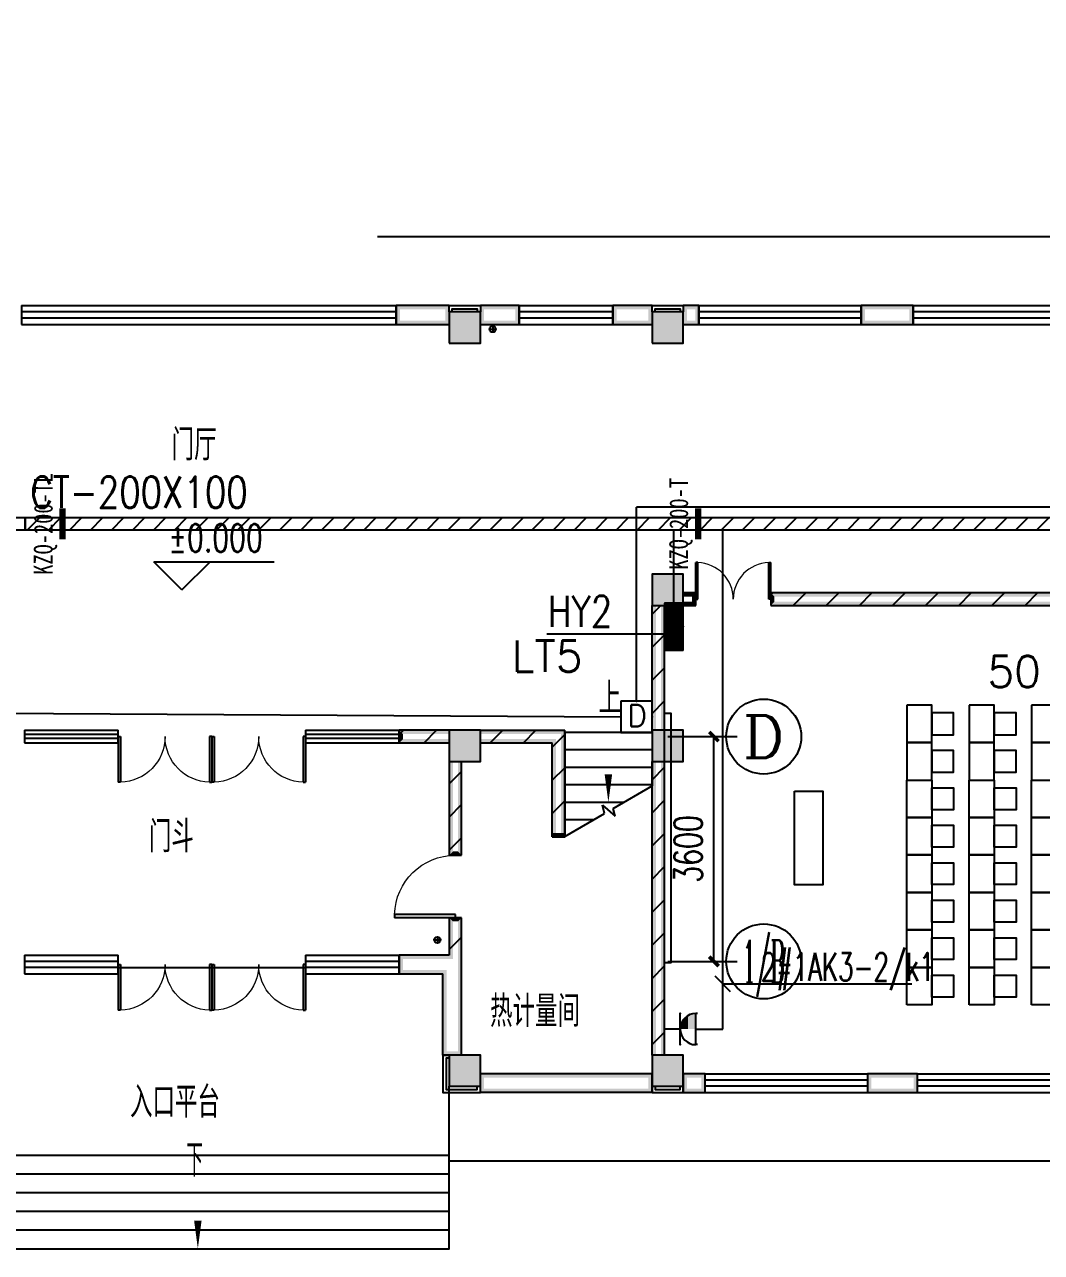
# Model space of a CAD drawing. Extents: x 101023 to 279373, y -114511 to 293844.
# Drawn here: x 182230 to 198515, y 184178 to 203838 of the extents above; entities that cross this region are included whole.
import ezdxf
from ezdxf.enums import TextEntityAlignment as Align

# ---------------------------------------------------------------- set-up
doc = ezdxf.new("R2010")
doc.units = 0
doc.header["$LTSCALE"] = 1000
doc.header["$MEASUREMENT"] = 0
for name, color, linetype in [('A-ANNO-IDEN', 3, 'Continuous'), ('A-WALL-PATT', 252, 'Continuous'), ('AXIS', 3, 'Continuous'), ('AXIS_TEXT', 7, 'Continuous'), ('BZ', 7, 'Continuous'), ('CABLETRAY', 3, 'Continuous'), ('COLUMN', 2, 'Continuous'), ('DIM-照明', 3, 'Continuous'), ('DIM_ELEV', 3, 'Continuous'), ('DIM_SYMB', 3, 'Continuous'), ('E2-楼梯、坡道', 52, 'Continuous'), ('EQUIP-插座', 3, 'Continuous'), ('EQUIP-消防', 3, 'Continuous'), ('EQUIP-照明', 3, 'Continuous'), ('EQUIP-箱柜', 3, 'Continuous'), ('PUB_DIM', 3, 'Continuous'), ('PUB_HATCH', 8, 'Continuous'), ('PUB_TEXT', 7, 'Continuous'), ('PUB_WALL', 2, 'Continuous'), ('STAIR', 2, 'Continuous'), ('TEL_HATCH', 8, 'Continuous'), ('WALL', 2, 'Continuous'), ('WINDOW', 2, 'Continuous'), ('WIRE-照明', 6, 'Continuous'), ('家具', 8, 'Continuous'), ('抗震支吊架', 2, 'Continuous'), ('排水', 153, 'Continuous')]:
    doc.layers.add(name, color=color, linetype=linetype)
doc.styles.add('_TCH_AXIS', font='COMPLEX', dxfattribs={"bigfont": 'GBCBIG'})
doc.styles.add('_TCH_DIM', font='simplex.shx', dxfattribs={"bigfont": 'gbcbig.shx'})
doc.styles.add('_TCH_DIM_T3', font='SIMPLEX', dxfattribs={"width": 0.705882, "bigfont": 'GBCBIG'})
doc.styles.add('_TEL_DIM', font='simplex.shx', dxfattribs={"width": 0.8, "height": 3.5, "bigfont": 'gbcbig.shx'})
doc.styles.add('A_DIM', font='simplex.shx', dxfattribs={"width": 0.7, "bigfont": 'gbcbig.shx'})
doc.styles.add('COMPLEX', font='COMPLEX')
doc.styles.add('kzcad', font='', dxfattribs={"width": 0.8})
doc.styles.get("Standard").update_dxf_attribs({"font": 'simplex.shx', "width": 0.8, "bigfont": 'gbcbig.shx'})
doc.styles.get('kzcad').set_extended_font_data('SimSun')
doc.dimstyles.new('_TCH_ARCH&&150', dxfattribs={"dimtxt": 446.25, "dimasz": 150, "dimexe": 375, "dimexo": 450, "dimgap": 189.375, "dimtad": 1, "dimdec": 0, "dimzin": 0, "dimdsep": 46, "dimtxsty": '_TCH_DIM_T3', "dimblk": 'ARCHTICK', "dimcen": 0.09, "dimclrt": 7, "dimazin": 2, "dimtfac": 1, "dimtdec": 0, "dimtix": 1, "dimtmove": 2, "dimatfit": 3, "dimfxl": 1, "dimtolj": 1, "dimtzin": 0, "dimarcsym": 0})
pattern_1 = [(45, (-908016.57, -754752.9), (-265.16515, 265.16515), [])]

# ---------------------------------------------------------------- blocks, each defined once
blk = doc.blocks.new('$equip$00002755')
for p, q in [((0.5, 0.5), (-0.5, 0.5)), ((-0.5, 0.5), (-0.5, -0.5)), ((0.5, -0.5), (0.5, 0.5)), ((-0.5, -0.5), (0.5, -0.5))]:
    blk.add_line(p, q)
at = {"const_width": 0.04}
blk.add_lwpolyline([(-0.5, 0.5), (0.5, 0.5), (0.5, -0.5), (-0.5, -0.5), (-0.5, 0.5), (0.5, 0.5)], dxfattribs=at)
for p in [(0, 0.5), (-0.5, 0), (0.5, 0), (-0.027, -0.5)]:
    blk.add_point(p)
at = {"color": 7}
blk.add_attdef('$TEXT$', text='', height=0.4, dxfattribs=at).set_placement((0.026, -0.008), align=Align.MIDDLE_CENTER)
at = {"color": 7, "flags": 1}
for tag, height, p in [('A', 0.00002, (0, 0)), ('B', 0.4, (0.755, -0.254))]:
    blk.add_attdef(tag, text='', height=height, dxfattribs=at).set_placement(p, align=Align.MIDDLE_CENTER)
blk = doc.blocks.new('*X151')
at = {"color": 0}
for p, q in [((-250, 33), (-83, 200)), ((-250, 68), (-118, 200)), ((-250, 104), (-154, 200)), ((-250, 139), (-189, 200)), ((-250, 174), (-224, 200)), ((-247, 0), (-47, 200)), ((-212, 0), (-12, 200)), ((-177, 0), (23, 200)), ((-141, 0), (59, 200)), ((-106, 0), (94, 200)), ((-71, 0), (129, 200)), ((-35, 0), (165, 200)), ((0, 0), (200, 200)), ((35, 0), (235, 200)), ((71, 0), (250, 179)), ((106, 0), (250, 144)), ((141, 0), (250, 109)), ((177, 0), (250, 73)), ((212, 0), (250, 38)), ((247, 0), (250, 3))]:
    blk.add_line(p, q, dxfattribs=at)
blk = doc.blocks.new('$equip$00002943')
for p, q in [((-0.75, 0.6), (-0.75, 0)), ((0.75, 0.6), (-0.75, 0.6)), ((0.75, 0), (0.75, 0.6)), ((-0.75, 0), (0.75, 0))]:
    blk.add_line(p, q)
for points, const_width in [([(-0.75, 0.3), (0.75, 0.3)], 0.6), ([(-0.75, 0.6), (-0.75, 0), (0.75, 0), (0.75, 0.6), (-0.75, 0.6), (-0.75, 0)], 0.04)]:
    blk.add_lwpolyline(points, dxfattribs=dict(const_width=const_width))
for p in [(0, 0.6), (-0.75, 0.3), (0, 0), (0.75, 0.3)]:
    blk.add_point(p)
at = {"xscale": 0.00300000000061118, "yscale": 0.00300000000061118, "zscale": 0.00300000000061118}
blk.add_blockref('*X151', (0, 0), dxfattribs=at)
at = {"color": 7, "style": '_TEL_DIM', "flags": 1}
for tag in ['A', 'REMARK']:
    blk.add_attdef(tag, text='', height=0.00002, dxfattribs=at).set_placement((0, 0), align=Align.MIDDLE_CENTER)
blk = doc.blocks.new('$equip$00001239')
for p, q in [((-0.5, 1.05), (-0.5, 1)), ((0.5, 1), (-0.5, 1)), ((0.5, 1.05), (0.5, 1)), ((0.5, 0.5), (-0.5, 0.5)), ((0, 0.5), (0, 0))]:
    blk.add_line(p, q)
blk.add_arc((0, 1), 0.5, 180, 0)
for points in [[(0, 0.75), (-0.433, 0.75), (0, 1), (-0.5, 1)], [(0, 0.567), (-0.25, 0.567), (0, 0.75), (-0.433, 0.75)], [(0, 0.5), (0, 0.5), (0, 0.567), (-0.25, 0.567)]]:
    blk.add_solid(points)
at = {"layer": 'EQUIP-照明'}
for p in [(0, 1), (-0.5, 0.5), (0.5, 0.5), (0, 0)]:
    blk.add_point(p, dxfattribs=at)
at = {"layer": 'EQUIP-照明', "flags": 9}
blk.add_attdef('A', (0, 0), '', height=0.00002, dxfattribs=at)
blk = doc.blocks.new('ng')
at = {"layer": '排水'}
for p, q in [((345991, 781358), (346091, 781358)), ((346041, 781408), (346041, 781308))]:
    blk.add_line(p, q, dxfattribs=at)
blk.add_circle((346041, 781358), 50, dxfattribs=at)
blk = doc.blocks.new('雨水管')
at = {"layer": '排水'}
blk.add_blockref('ng', (645014, -122908), dxfattribs=at)
blk = doc.blocks.new('_AXISO')
blk.add_circle((0, 0), 0.5)
at = {"layer": 'AXIS_TEXT', "style": 'COMPLEX', "width": 1.041667}
blk.add_attdef('A', text='', height=0.56, dxfattribs=at).set_placement((-0.25, -0.28), (0.25, -0.28), align=Align.FIT)
blk = doc.blocks.new('_ArchTick')
at = {"color": 0, "linetype": 'ByBlock', "const_width": 0.4}
blk.add_lwpolyline([(-0.5, -0.5), (0.5, 0.5)], dxfattribs=at)
blk = doc.blocks.new('*D149')
at = {"layer": 'Defpoints', "color": 0, "transparency": 16777216}
for p in [(994108, 780792), (994598, 780792), (994108, 777192)]:
    blk.add_point(p, dxfattribs=at)
at = {"layer": 'PUB_DIM', "color": 0, "lineweight": -2, "transparency": 16777216}
for p, q in [((994558, 780792), (994973, 780792)), ((994598, 777192), (994598, 780792)), ((994558, 777192), (994973, 777192))]:
    blk.add_line(p, q, dxfattribs=at)
at = {"layer": 'PUB_DIM', "color": 0, "lineweight": -2, "transparency": 16777216, "xscale": 150, "yscale": 150, "zscale": 150}
for p, rotation in [((994598, 780792), 90), ((994598, 777192), 270)]:
    blk.add_blockref('_ArchTick', p, dxfattribs=dict(at, rotation=rotation))
at = {"layer": 'PUB_DIM', "color": 7, "transparency": 16777216, "insert": (994186, 778992), "char_height": 446.2, "attachment_point": 5, "rotation": 90, "style": '_TCH_DIM_T3'}
blk.add_mtext('\\A1;3600', dxfattribs=at)
blk = doc.blocks.new('123')
at = {"layer": '家具'}
for points in [[(574640, 809993), (574640, 809393), (574240, 809393), (574240, 809993)], [(575540, 809993), (575540, 809393), (575140, 809393), (575140, 809993)], [(576540, 809993), (576540, 809393), (576140, 809393), (576140, 809993)], [(577540, 809993), (577540, 809393), (577140, 809393), (577140, 809993)], [(578540, 809993), (578540, 809393), (578140, 809393), (578140, 809993)], [(579540, 809993), (579540, 809393), (579140, 809393), (579140, 809993)], [(574240, 809868), (574240, 809518), (573890, 809518), (573890, 809868)], [(575140, 809868), (575140, 809518), (574790, 809518), (574790, 809868)], [(576140, 809868), (576140, 809518), (575790, 809518), (575790, 809868)], [(577140, 809868), (577140, 809518), (576790, 809518), (576790, 809868)], [(578140, 809868), (578140, 809518), (577790, 809518), (577790, 809868)], [(579140, 809868), (579140, 809518), (578790, 809518), (578790, 809868)], [(583418, 805865), (583418, 809865), (583318, 809865), (583318, 805865)], [(574240, 809268), (574240, 808918), (573890, 808918), (573890, 809268)], [(574640, 809393), (574640, 808793), (574240, 808793), (574240, 809393)], [(575140, 809268), (575140, 808918), (574790, 808918), (574790, 809268)], [(575540, 809393), (575540, 808793), (575140, 808793), (575140, 809393)], [(576140, 809268), (576140, 808918), (575790, 808918), (575790, 809268)], [(576540, 809393), (576540, 808793), (576140, 808793), (576140, 809393)], [(577140, 809268), (577140, 808918), (576790, 808918), (576790, 809268)], [(577540, 809393), (577540, 808793), (577140, 808793), (577140, 809393)], [(578140, 809268), (578140, 808918), (577790, 808918), (577790, 809268)], [(578540, 809393), (578540, 808793), (578140, 808793), (578140, 809393)], [(579140, 809268), (579140, 808918), (578790, 808918), (578790, 809268)], [(579540, 809393), (579540, 808793), (579140, 808793), (579140, 809393)], [(574240, 808318), (574240, 808668), (573890, 808668), (573890, 808318)], [(574640, 808193), (574640, 808793), (574240, 808793), (574240, 808193)], [(575140, 808318), (575140, 808668), (574790, 808668), (574790, 808318)], [(575540, 808193), (575540, 808793), (575140, 808793), (575140, 808193)], [(576140, 808318), (576140, 808668), (575790, 808668), (575790, 808318)], [(576540, 808193), (576540, 808793), (576140, 808793), (576140, 808193)], [(577140, 808318), (577140, 808668), (576790, 808668), (576790, 808318)], [(577540, 808193), (577540, 808793), (577140, 808793), (577140, 808193)], [(578140, 808318), (578140, 808668), (577790, 808668), (577790, 808318)], [(578540, 808193), (578540, 808793), (578140, 808793), (578140, 808193)], [(579140, 808318), (579140, 808668), (578790, 808668), (578790, 808318)], [(579540, 808193), (579540, 808793), (579140, 808793), (579140, 808193)], [(581335, 808615), (580885, 808615), (580885, 807115), (581335, 807115)], [(573340, 807718), (573340, 808068), (572990, 808068), (572990, 807718)], [(573740, 807593), (573740, 808193), (573340, 808193), (573340, 807593)], [(574240, 807718), (574240, 808068), (573890, 808068), (573890, 807718)], [(574640, 807593), (574640, 808193), (574240, 808193), (574240, 807593)], [(575140, 807718), (575140, 808068), (574790, 808068), (574790, 807718)], [(575540, 807593), (575540, 808193), (575140, 808193), (575140, 807593)], [(576140, 807718), (576140, 808068), (575790, 808068), (575790, 807718)], [(576540, 807593), (576540, 808193), (576140, 808193), (576140, 807593)], [(577140, 807718), (577140, 808068), (576790, 808068), (576790, 807718)], [(577540, 807593), (577540, 808193), (577140, 808193), (577140, 807593)], [(578140, 807718), (578140, 808068), (577790, 808068), (577790, 807718)], [(578540, 807593), (578540, 808193), (578140, 808193), (578140, 807593)], [(579140, 807718), (579140, 808068), (578790, 808068), (578790, 807718)], [(579540, 807593), (579540, 808193), (579140, 808193), (579140, 807593)], [(573340, 807118), (573340, 807468), (572990, 807468), (572990, 807118)], [(573740, 806993), (573740, 807593), (573340, 807593), (573340, 806993)], [(574240, 807118), (574240, 807468), (573890, 807468), (573890, 807118)], [(574640, 806993), (574640, 807593), (574240, 807593), (574240, 806993)], [(575140, 807118), (575140, 807468), (574790, 807468), (574790, 807118)], [(575540, 806993), (575540, 807593), (575140, 807593), (575140, 806993)], [(576140, 807118), (576140, 807468), (575790, 807468), (575790, 807118)], [(576540, 806993), (576540, 807593), (576140, 807593), (576140, 806993)], [(577140, 807118), (577140, 807468), (576790, 807468), (576790, 807118)], [(577540, 806993), (577540, 807593), (577140, 807593), (577140, 806993)], [(578140, 807118), (578140, 807468), (577790, 807468), (577790, 807118)], [(578540, 806993), (578540, 807593), (578140, 807593), (578140, 806993)], [(579140, 807118), (579140, 807468), (578790, 807468), (578790, 807118)], [(579540, 806993), (579540, 807593), (579140, 807593), (579140, 806993)], [(574240, 806518), (574240, 806868), (573890, 806868), (573890, 806518)], [(574640, 806393), (574640, 806993), (574240, 806993), (574240, 806393)], [(575140, 806518), (575140, 806868), (574790, 806868), (574790, 806518)], [(575540, 806393), (575540, 806993), (575140, 806993), (575140, 806393)], [(576140, 806518), (576140, 806868), (575790, 806868), (575790, 806518)], [(576540, 806393), (576540, 806993), (576140, 806993), (576140, 806393)], [(577140, 806518), (577140, 806868), (576790, 806868), (576790, 806518)], [(577540, 806393), (577540, 806993), (577140, 806993), (577140, 806393)], [(578140, 806518), (578140, 806868), (577790, 806868), (577790, 806518)], [(578540, 806393), (578540, 806993), (578140, 806993), (578140, 806393)], [(579140, 806518), (579140, 806868), (578790, 806868), (578790, 806518)], [(579540, 806393), (579540, 806993), (579140, 806993), (579140, 806393)], [(574240, 805918), (574240, 806268), (573890, 806268), (573890, 805918)], [(574640, 805793), (574640, 806393), (574240, 806393), (574240, 805793)], [(575140, 805918), (575140, 806268), (574790, 806268), (574790, 805918)], [(575540, 805793), (575540, 806393), (575140, 806393), (575140, 805793)], [(576140, 805918), (576140, 806268), (575790, 806268), (575790, 805918)], [(576540, 805793), (576540, 806393), (576140, 806393), (576140, 805793)], [(577140, 805918), (577140, 806268), (576790, 806268), (576790, 805918)], [(577540, 805793), (577540, 806393), (577140, 806393), (577140, 805793)], [(578140, 805918), (578140, 806268), (577790, 806268), (577790, 805918)], [(578540, 805793), (578540, 806393), (578140, 806393), (578140, 805793)], [(579140, 805918), (579140, 806268), (578790, 806268), (578790, 805918)], [(579540, 805793), (579540, 806393), (579140, 806393), (579140, 805793)], [(574240, 805318), (574240, 805668), (573890, 805668), (573890, 805318)], [(574640, 805193), (574640, 805793), (574240, 805793), (574240, 805193)], [(575140, 805318), (575140, 805668), (574790, 805668), (574790, 805318)], [(575540, 805193), (575540, 805793), (575140, 805793), (575140, 805193)], [(576140, 805318), (576140, 805668), (575790, 805668), (575790, 805318)], [(576540, 805193), (576540, 805793), (576140, 805793), (576140, 805193)], [(577140, 805318), (577140, 805668), (576790, 805668), (576790, 805318)], [(577540, 805193), (577540, 805793), (577140, 805793), (577140, 805193)], [(578140, 805318), (578140, 805668), (577790, 805668), (577790, 805318)], [(578540, 805193), (578540, 805793), (578140, 805793), (578140, 805193)], [(579140, 805318), (579140, 805668), (578790, 805668), (578790, 805318)], [(579540, 805193), (579540, 805793), (579140, 805793), (579140, 805193)]]:
    blk.add_lwpolyline(points, close=True, dxfattribs=at)
blk = doc.blocks.new('$WINLIB2D$00000001')
at = {"color": 0}
for points in [[(-0.5, 0.5), (-0.5, -0.5)], [(-0.5, 0.5), (0.5, 0.5)], [(0.5, -0.5), (0.5, 0.5)], [(0.5, 0.1667), (-0.5, 0.1667)], [(0.5, -0.1667), (-0.5, -0.1667)], [(-0.5, -0.5), (0.5, -0.5)]]:
    blk.add_lwpolyline(points, dxfattribs=at)
blk = doc.blocks.new('$DorLib2D$00000002')
for p, q in [((-0.5, 0), (-0.5, 0.4875)), ((-0.475, 0.4875), (-0.5, 0.4875)), ((-0.475, 0), (-0.475, 0.4875)), ((0.475, 0), (0.475, 0.4875)), ((0.475, 0.4875), (0.5, 0.4875)), ((0.5, 0), (0.5, 0.4875)), ((-0.5, 0), (-0.475, 0)), ((0.5, 0), (0.475, 0))]:
    blk.add_line(p, q)
at = {"lineweight": 13}
for centre, start, end in [((-0.4875, 0), 0, 88.53072), ((0.4875, 0), 91.46928, 180)]:
    blk.add_arc(centre, 0.4875, start, end, dxfattribs=at)
blk = doc.blocks.new('$DorLib2D$00000001')
for p, q in [((0.45, 0.975), (0.5, 0.975)), ((0.45, 0), (0.45, 0.975)), ((0.5, 0), (0.5, 0.975)), ((0.5, 0), (0.45, 0))]:
    blk.add_line(p, q)
at = {"lineweight": 13}
blk.add_arc((0.475, 0), 0.975, 91.4693, 180, dxfattribs=at)
blk = doc.blocks.new('_FZH')
blk.add_lwpolyline([(-0.5, -0.5), (0.5, -0.5), (0.5, 0.5), (-0.5, 0.5)], close=True)
at = {"layer": 'PUB_HATCH'}
blk.add_solid([(-0.5, -0.5), (0.5, -0.5), (-0.5, 0.5), (0.5, 0.5)], dxfattribs=at)
blk = doc.blocks.new('ERT')
at = {"layer": 'AXIS'}
for p, q in [((993858.2, 780792.1), (994796.2, 780792.1)), ((993858.2, 777192.1), (994796.2, 777192.1))]:
    blk.add_line(p, q, dxfattribs=at)
ref = blk.add_blockref('_AXISO', (995396.2, 780792.1), dxfattribs=dict(at, xscale=1200, yscale=1200, zscale=1200))
ref.add_attrib('A', 'D', dxfattribs={"layer": 'AXIS_TEXT', "height": 678.8, "style": '_TCH_AXIS', "width": 1.235294}).set_placement((995056.8, 780452.7), (995735.6, 780452.7), align=Align.FIT)
ref = blk.add_blockref('_AXISO', (995396.2, 777192.1), dxfattribs=dict(at, xscale=1200, yscale=1200, zscale=1200))
ref.add_attrib('A', '1/B', dxfattribs={"layer": 'AXIS_TEXT', "height": 678.82, "style": '_TCH_AXIS', "width": 0.388889}).set_placement((995056.8, 776852.7), (995735.6, 776852.7), align=Align.FIT)
at = {"layer": 'PUB_DIM'}
dim = blk.add_aligned_dim(p1=(994108.2, 777192.1), p2=(994108.2, 780792.1), distance=-490.2, dimstyle='_TCH_ARCH&&150', dxfattribs=at)
dim.commit()
dim.dimension.update_dxf_attribs({"geometry": '*D149', "text_midpoint": (994185.9, 778992.1)})
blk = doc.blocks.new('A$C40CE5D7B')
at = {"layer": 'A-WALL-PATT'}
h = blk.add_hatch(dxfattribs=at)
h.set_pattern_fill('普通砖', color=256, scale=150, style=0)
h.set_pattern_definition(pattern_1)
h.paths.add_polyline_path([(82950, 27870), (82950, 28070), (77850, 28070), (77850, 27870)])
h = blk.add_hatch(dxfattribs=at)
h.set_pattern_fill('普通砖', color=256, scale=150, style=0)
h.set_pattern_definition(pattern_1)
h.paths.add_polyline_path([(76150, 27870), (75950, 27870), (75950, 25870), (76150, 25870)])
h = blk.add_hatch(dxfattribs=at)
h.set_pattern_fill('普通砖', color=256, scale=150, style=0)
h.set_pattern_definition(pattern_1)
h.paths.add_polyline_path([(72700, 25670), (72700, 25870), (71900, 25870), (71900, 25670)])
h = blk.add_hatch(dxfattribs=at)
h.set_pattern_fill('普通砖', color=256, scale=150, style=0)
h.set_pattern_definition(pattern_1)
h.paths.add_polyline_path([(73200, 25870), (73200, 25670), (74350, 25670), (74550, 25870)])
h = blk.add_hatch(dxfattribs=at)
h.set_pattern_fill('普通砖', color=256, scale=150, style=0)
h.set_pattern_definition(pattern_1)
h.paths.add_polyline_path([(74350, 24167), (74550, 24167), (74550, 25870), (74350, 25670)])
h = blk.add_hatch(dxfattribs=at)
h.set_pattern_fill('普通砖', color=256, scale=150, style=0)
h.set_pattern_definition(pattern_1)
h.paths.add_polyline_path([(72900, 25370), (72700, 25370), (72700, 23870), (72900, 23870)])
h = blk.add_hatch(dxfattribs=at)
h.set_pattern_fill('普通砖', color=256, scale=150, style=0)
h.set_pattern_definition(pattern_1)
h.paths.add_polyline_path([(76150, 25370), (75950, 25370), (75950, 20670), (76150, 20670)])
h = blk.add_hatch(dxfattribs=at)
h.set_pattern_fill('普通砖', color=256, scale=150, style=0)
h.set_pattern_definition(pattern_1)
h.paths.add_polyline_path([(72840, 22070), (72900, 22070), (72900, 22870), (72700, 22870), (72700, 22270), (72760, 22210), (72733, 22103)])
at = {"layer": 'PUB_WALL'}
for points in [[(72700, 32670), (71850, 32670), (71910, 32610), (72640, 32610)], [(71850, 32670), (71850, 32370), (71910, 32430), (71910, 32610)], [(72700, 32370), (72700, 32670), (72640, 32610), (72640, 32430)], [(73822, 32670), (73200, 32670), (73260, 32610), (73762, 32610)], [(73200, 32670), (73200, 32370), (73260, 32430), (73260, 32610)], [(73822, 32370), (73822, 32670), (73762, 32610), (73762, 32430)], [(75950, 32670), (75322, 32670), (75382, 32610), (75890, 32610)], [(75322, 32670), (75322, 32370), (75382, 32430), (75382, 32610)], [(75950, 32370), (75950, 32670), (75890, 32610), (75890, 32430)], [(76700, 32670), (76450, 32670), (76510, 32610), (76640, 32610)], [(76450, 32670), (76450, 32370), (76510, 32430), (76510, 32610)], [(76700, 32370), (76700, 32670), (76640, 32610), (76640, 32430)], [(80131, 32670), (79300, 32670), (79360, 32610), (80071, 32610)], [(79300, 32670), (79300, 32370), (79360, 32430), (79360, 32610)], [(80131, 32370), (80131, 32670), (80071, 32610), (80071, 32430)], [(73200, 32570), (72700, 32570), (72760, 32510), (73140, 32510)], [(72700, 32570), (72700, 32070), (72760, 32130), (72760, 32510)], [(73200, 32070), (73200, 32570), (73140, 32510), (73140, 32130)], [(76450, 32570), (75950, 32570), (76010, 32510), (76390, 32510)], [(75950, 32570), (75950, 32070), (76010, 32130), (76010, 32510)], [(76450, 32070), (76450, 32570), (76390, 32510), (76390, 32130)], [(71850, 32370), (72700, 32370), (72640, 32430), (71910, 32430)], [(73200, 32370), (73822, 32370), (73762, 32430), (73260, 32430)], [(75322, 32370), (75950, 32370), (75890, 32430), (75382, 32430)], [(76450, 32370), (76700, 32370), (76640, 32430), (76510, 32430)], [(79300, 32370), (80131, 32370), (80071, 32430), (79360, 32430)], [(72700, 32070), (73200, 32070), (73140, 32130), (72760, 32130)], [(75950, 32070), (76450, 32070), (76390, 32130), (76010, 32130)], [(76450, 28370), (75950, 28370), (76010, 28310), (76390, 28310)], [(75950, 28370), (75950, 27870), (76010, 27930), (76010, 28310)], [(76450, 27870), (76450, 28370), (76390, 28310), (76390, 27930)], [(75950, 27870), (76450, 27870), (76390, 27930), (76010, 27930)], [(76450, 28070), (76450, 28010), (76590, 28010), (76650, 28070)], [(76450, 27930), (76450, 27870), (76650, 27870), (76590, 27930)], [(76650, 27870), (76650, 28070), (76590, 28010), (76590, 27930)], [(82950, 28010), (82950, 28070), (77850, 28070), (77910, 28010)], [(77850, 28070), (77850, 27870), (77910, 27930), (77910, 28010)], [(82950, 27870), (82950, 27930), (77910, 27930), (77850, 27870)], [(76010, 27870), (75950, 27870), (75950, 25870), (76010, 25870)], [(76150, 27870), (76090, 27870), (76090, 25870), (76150, 25870)], [(72700, 25810), (72700, 25870), (71900, 25870), (71960, 25810)], [(71900, 25870), (71900, 25670), (71960, 25730), (71960, 25810)], [(73200, 25870), (72700, 25870), (72760, 25810), (73140, 25810)], [(72700, 25870), (72700, 25370), (72760, 25430), (72760, 25810)], [(73200, 25370), (73200, 25870), (73140, 25810), (73140, 25430)], [(73200, 25870), (73200, 25810), (74490, 25810), (74550, 25870)], [(74550, 24167), (74550, 25870), (74490, 25810), (74490, 24167)], [(76450, 25870), (75950, 25870), (76010, 25810), (76390, 25810)], [(75950, 25870), (75950, 25370), (76010, 25430), (76010, 25810)], [(76450, 25370), (76450, 25870), (76390, 25810), (76390, 25430)], [(72700, 25670), (72700, 25730), (71960, 25730), (71900, 25670)], [(73200, 25730), (73200, 25670), (74350, 25670), (74410, 25730)], [(74350, 24167), (74350, 25670), (74410, 25730), (74410, 24167)], [(72700, 25370), (73200, 25370), (73140, 25430), (72760, 25430)], [(72760, 25370), (72700, 25370), (72700, 23870), (72760, 23930)], [(72900, 25370), (72840, 25370), (72840, 23930), (72900, 23870)], [(75950, 25370), (76450, 25370), (76390, 25430), (76010, 25430)], [(76010, 25370), (75950, 25370), (75950, 20670), (76010, 20670)], [(76150, 25370), (76090, 25370), (76090, 20670), (76150, 20670)], [(74350, 24167), (74550, 24167), (74550, 24227), (74350, 24227)], [(72700, 23870), (72900, 23870), (72840, 23930), (72760, 23930)], [(72900, 22870), (72700, 22870), (72760, 22810), (72840, 22810)], [(72700, 22870), (72700, 22270), (72760, 22210), (72760, 22810)], [(72900, 22070), (72900, 22870), (72840, 22810), (72840, 22070)], [(72700, 22270), (71900, 22270), (71960, 22210), (72760, 22210)], [(71900, 22270), (71900, 21970), (71960, 22030), (71960, 22210)], [(71900, 21970), (72600, 21970), (72660, 22030), (71960, 22030)], [(72600, 20670), (72660, 20670), (72660, 22030), (72600, 21970)], [(72900, 20670), (72900, 22070), (72840, 22070), (72840, 20670)], [(72600, 20670), (72900, 20670), (72900, 20730), (72600, 20730)], [(73200, 20670), (72700, 20670), (72760, 20610), (73140, 20610)], [(72700, 20670), (72700, 20170), (72760, 20230), (72760, 20610)], [(73200, 20170), (73200, 20670), (73140, 20610), (73140, 20230)], [(76450, 20670), (75950, 20670), (76010, 20610), (76390, 20610)], [(75950, 20670), (75950, 20170), (76010, 20230), (76010, 20610)], [(76450, 20170), (76450, 20670), (76390, 20610), (76390, 20230)], [(75950, 20370), (73200, 20370), (73200, 20310), (75950, 20310)], [(73200, 20070), (73200, 20370), (73260, 20370), (73260, 20070)], [(75950, 20070), (75950, 20370), (75890, 20370), (75890, 20070)], [(76800, 20370), (76450, 20370), (76510, 20310), (76740, 20310)], [(76450, 20370), (76450, 20070), (76510, 20130), (76510, 20310)], [(76800, 20070), (76800, 20370), (76740, 20310), (76740, 20130)], [(80200, 20370), (79400, 20370), (79460, 20310), (80140, 20310)], [(79400, 20370), (79400, 20070), (79460, 20130), (79460, 20310)], [(80200, 20070), (80200, 20370), (80140, 20310), (80140, 20130)], [(72700, 20170), (73200, 20170), (73140, 20230), (72760, 20230)], [(75950, 20070), (73200, 20070), (73200, 20130), (75950, 20130)], [(75950, 20170), (76450, 20170), (76390, 20230), (76010, 20230)], [(76450, 20070), (76800, 20070), (76740, 20130), (76510, 20130)], [(79400, 20070), (80200, 20070), (80140, 20130), (79460, 20130)]]:
    blk.add_hatch(color=256, dxfattribs=at).paths.add_polyline_path(points)
for points in [[(72700, 32570), (72700, 32670), (73200, 32670), (73200, 32570)], [(75950, 32570), (75950, 32670), (76450, 32670), (76450, 32570)], [(72750, 32570), (72750, 32620), (73150, 32620), (73150, 32570)], [(76000, 32570), (76000, 32620), (76400, 32620), (76400, 32570)], [(72700, 20670), (72600, 20670), (72600, 20070), (73200, 20070), (73200, 20170)], [(72700, 20620), (72650, 20620), (72650, 20120), (73150, 20120), (73150, 20170)], [(75950, 20170), (75950, 20070), (76450, 20070), (76450, 20170)], [(76000, 20170), (76000, 20120), (76400, 20120), (76400, 20170)]]:
    blk.add_lwpolyline(points)
at = {"layer": 'A-ANNO-IDEN'}
blk.add_lwpolyline([(68675, 18567, 0, 0, 0), (68675, 17570, 0, 120, 0), (68675, 18020, 0, 0, 0)], format="xyseb", dxfattribs=at)
at = {"layer": 'DIM_ELEV'}
for p, q in [((68421, 28120), (67971, 28570)), ((67971, 28570), (69899, 28570)), ((68421, 28120), (68871, 28570))]:
    blk.add_line(p, q, dxfattribs=at)
at = {"layer": 'DIM_SYMB'}
blk.add_lwpolyline([(75250, 25975, 0, 0, 0), (75250, 24715, 0, 120, 0), (75250, 25165, 0, 0, 0)], format="xyseb", dxfattribs=at)
at = {"layer": 'E2-楼梯、坡道'}
for points in [[(64900, 22070), (64900, 18170), (72700, 18170), (72700, 20170)], [(64900, 19070), (72700, 19070)], [(64900, 18770), (72700, 18770)], [(64900, 18470), (72700, 18470)], [(64900, 18170), (64900, 17870), (72700, 17870), (72700, 18170)], [(64900, 18170), (72700, 18170)], [(64900, 17870), (64900, 17570), (72700, 17570), (72700, 17870)]]:
    blk.add_lwpolyline(points, dxfattribs=at)
at = {"layer": 'STAIR'}
for p, q in [((74550, 25835), (74550, 24171)), ((75950, 25835), (74550, 25835)), ((75950, 25835), (75950, 24979)), ((75950, 25555), (74550, 25555)), ((75950, 25275), (74550, 25275)), ((75950, 24995), (74550, 24995)), ((75328, 24620), (75950, 24979)), ((75492, 24715), (74550, 24715)), ((75189, 24540), (75154, 24670)), ((75154, 24670), (75360, 24497)), ((75360, 24497), (75328, 24620)), ((74550, 24171), (75189, 24540)), ((75007, 24435), (74550, 24435))]:
    blk.add_line(p, q, dxfattribs=at)
at = {"layer": 'WALL'}
for p, q in [((72700, 32670), (71850, 32670)), ((71850, 32670), (71850, 32370)), ((72700, 32570), (72700, 32670)), ((73822, 32670), (73200, 32670)), ((73200, 32670), (73200, 32570)), ((73822, 32370), (73822, 32670)), ((75950, 32670), (75322, 32670)), ((75322, 32670), (75322, 32370)), ((75950, 32570), (75950, 32670)), ((76700, 32670), (76450, 32670)), ((76450, 32670), (76450, 32570)), ((76700, 32370), (76700, 32670)), ((80131, 32670), (79300, 32670)), ((79300, 32670), (79300, 32370)), ((80131, 32370), (80131, 32670)), ((71850, 32370), (72700, 32370)), ((73200, 32370), (73822, 32370)), ((75322, 32370), (75950, 32370)), ((76450, 32370), (76700, 32370)), ((79300, 32370), (80131, 32370)), ((76650, 28070), (76450, 28070)), ((76650, 27870), (76650, 28070)), ((82950, 28070), (77850, 28070)), ((77850, 28070), (77850, 27870)), ((75950, 25870), (75950, 27870)), ((76150, 25870), (76150, 27870)), ((76450, 27870), (76650, 27870)), ((77850, 27870), (82950, 27870)), ((72700, 25870), (71900, 25870)), ((71900, 25870), (71900, 25670)), ((73200, 25870), (74550, 25870)), ((74550, 24167), (74550, 25870)), ((71900, 25670), (72700, 25670)), ((73200, 25670), (74350, 25670)), ((74350, 24167), (74350, 25670)), ((72700, 25370), (72700, 23870)), ((72900, 23870), (72900, 25370)), ((75950, 20670), (75950, 25370)), ((76150, 20670), (76150, 25370)), ((74350, 24167), (74550, 24167)), ((72700, 23870), (72900, 23870)), ((72900, 22870), (72700, 22870)), ((72700, 22870), (72700, 22270)), ((72900, 22070), (72900, 22870)), ((72700, 22270), (71900, 22270)), ((71900, 22270), (71900, 21970)), ((72900, 20670), (72900, 22070)), ((71900, 21970), (72600, 21970)), ((72600, 20670), (72600, 21970)), ((72600, 20670), (72700, 20670)), ((75950, 20370), (73200, 20370)), ((73200, 20070), (73200, 20370)), ((75950, 20070), (75950, 20370)), ((76800, 20370), (76450, 20370)), ((76450, 20370), (76450, 20070)), ((76800, 20070), (76800, 20370)), ((80200, 20370), (79400, 20370)), ((79400, 20370), (79400, 20070)), ((80200, 20070), (80200, 20370)), ((75950, 20070), (73200, 20070)), ((76450, 20070), (76800, 20070)), ((79400, 20070), (80200, 20070))]:
    blk.add_line(p, q, dxfattribs=at)
at = {"layer": 'WINDOW'}
blk.add_line((67400, 22070), (70400, 22070), dxfattribs=at)
at = {"layer": '排水'}
for points in [[(109750, 37170), (109750, 33770), (71550, 33770)], [(115950, 37170), (115950, 33770), (119500, 33770), (119500, 31470), (120100, 31470), (120100, 21270), (119500, 21270), (119500, 18970), (72700, 18970)]]:
    blk.add_lwpolyline(points, dxfattribs=at)
blk.add_blockref('雨水管', (-917658, -626157))
at = {"layer": 'COLUMN', "xscale": 499.9999996948754, "yscale": 499.9999999715947, "zscale": 499.9999999715947}
blk.add_blockref('_FZH', (72950, 32320), dxfattribs=at)
at = {"layer": 'COLUMN'}
for p, xscale, yscale, zscale, rotation in [((76200, 32320), 500.0000000005821, 499.9999999082647, 499.9999999082647, 2.117091838437033e-08), ((76200, 28120), 499.9999999309657, 499.9999998848652, 499.9999998848652, 1.091229441765983e-08), ((72950, 25620), 499.9999998849817, 499.9999998603016, 499.9999998603016, 359.9999999959312), ((76200, 25620), 500.0000001757871, 500.0000002303859, 500.0000002303859, 359.9999999865264), ((72950, 20420), 500.0000000566943, 500.000000074273, 500.000000074273, 359.9999999969184), ((76200, 20420), 499.9999999125721, 500.0000000691507, 500.0000000691507, 359.9999999924628)]:
    blk.add_blockref('_FZH', p, dxfattribs=dict(at, xscale=xscale, yscale=yscale, zscale=zscale, rotation=rotation))
at = {"layer": 'WALL'}
blk.add_blockref('ERT', (-917658, -755022), dxfattribs=at)
at = {"layer": 'WINDOW'}
for p, xscale, yscale, zscale in [((68850, 32520), 6000, 300, 6000), ((74572, 32520), 1500, 300, 1500), ((78000, 32520), 2600, 300, 2600), ((81431, 32520), 2600, 300, 2600), ((66650, 25770), 1500, 200, 1500), ((71150, 25770), 1500, 200, 1500), ((66650, 22120), 1500, 300, 1500), ((71150, 22120), 1500, 300, 1500)]:
    blk.add_blockref('$WINLIB2D$00000001', p, dxfattribs=dict(at, xscale=xscale, yscale=yscale, zscale=zscale))
for name, p, xscale, yscale, zscale, rotation in [('$DorLib2D$00000002', (77250, 27970), 1200, 1200, -1200, 1.901316099579575e-12), ('$DorLib2D$00000002', (68150, 25770), -1500, 1500, 1500, 180), ('$DorLib2D$00000002', (69650, 25770), -1500, 1500, 1500, 180), ('$DorLib2D$00000001', (72800, 23370), -1000, 1000, -1000, 90), ('$DorLib2D$00000002', (68150, 22120), -1500, 1500, 1500, 180), ('$DorLib2D$00000002', (69650, 22120), -1500, 1500, 1500, 180), ('$WINLIB2D$00000001', (78100, 20220), -2600, 300, -2600, 180.0000000000329), ('$WINLIB2D$00000001', (81500, 20220), -2600, 300, -2600, 180.0000000000329)]:
    blk.add_blockref(name, p, dxfattribs=dict(at, xscale=xscale, yscale=yscale, zscale=zscale, rotation=rotation))
at = {"layer": '家具', "xscale": -1, "rotation": 359.9999999999865}
blk.add_blockref('123', (659568, -783719), dxfattribs=at)
at = {"layer": '排水'}
blk.add_blockref('ng', (-273530, -758845), dxfattribs=at)
at = {"layer": 'A-ANNO-IDEN', "color": 7, "style": 'A_DIM', "width": 0.7}
blk.add_text('下', height=525, dxfattribs=at).set_placement((68493, 18724))
at = {"layer": 'DIM_ELEV', "color": 7, "style": '_TCH_DIM', "width": 0.705882}
blk.add_text('%%P0.000', height=446.2, dxfattribs=at).set_placement((68204, 28727))
at = {"layer": 'DIM_SYMB', "color": 7, "style": '_TCH_DIM'}
blk.add_text('上', height=506, dxfattribs=at).set_placement((75094, 26132))
at = {"layer": 'PUB_TEXT'}
for s, p in [('门厅', (68255, 30191)), ('LT5', (73702, 26807)), ('50', (81319, 26561)), ('门斗', (67891, 23918)), ('热计量间', (73355, 21122)), ('入口平台', (67589, 19667))]:
    blk.add_text(s, height=500, dxfattribs=at).set_placement(p)

msp = doc.modelspace()

# ---------------------------------------------------------------- linework, layer by layer
at = {"layer": 'BZ'}
msp.add_line((192480, 194076), (190593, 194076), dxfattribs=at)
at = {"layer": 'CABLETRAY'}
for p, q in [((181739, 195944), (182239, 195944)), ((182239, 195744), (182239, 195944)), ((182239, 195944), (234325, 195944)), ((182239, 195944), (182239, 195744)), ((182239, 195744), (182089, 195744)), ((234325, 195744), (182239, 195744))]:
    msp.add_line(p, q, dxfattribs=at)
at = {"layer": 'DIM-照明'}
msp.add_line((193538, 188353), (193290, 188601), dxfattribs=at)
for points in [[(193414, 188477), (193911, 188477)], [(193911, 188477), (196440, 188477)]]:
    msp.add_lwpolyline(points, dxfattribs=at)
at = {"layer": 'TEL_HATCH', "linetype": 'Continuous'}
for p, q in [((182274, 195744), (182474, 195944)), ((182611, 195744), (182811, 195944)), ((182947, 195744), (183147, 195944)), ((183284, 195744), (183484, 195944)), ((183621, 195744), (183821, 195944)), ((183958, 195744), (184158, 195944)), ((184294, 195744), (184494, 195944)), ((184631, 195744), (184831, 195944)), ((184968, 195744), (185168, 195944)), ((185305, 195744), (185505, 195944)), ((185641, 195744), (185841, 195944)), ((185978, 195744), (186178, 195944)), ((186315, 195744), (186515, 195944)), ((186652, 195744), (186852, 195944)), ((186988, 195744), (187188, 195944)), ((187325, 195744), (187525, 195944)), ((187662, 195744), (187862, 195944)), ((187999, 195744), (188199, 195944)), ((188335, 195744), (188535, 195944)), ((188672, 195744), (188872, 195944)), ((189009, 195744), (189209, 195944)), ((189346, 195744), (189546, 195944)), ((189683, 195744), (189883, 195944)), ((190019, 195744), (190219, 195944)), ((190356, 195744), (190556, 195944)), ((190693, 195744), (190893, 195944)), ((191030, 195744), (191230, 195944)), ((191366, 195744), (191566, 195944)), ((191703, 195744), (191903, 195944)), ((192040, 195744), (192240, 195944)), ((192377, 195744), (192577, 195944)), ((192713, 195744), (192913, 195944)), ((193050, 195744), (193250, 195944)), ((193387, 195744), (193587, 195944)), ((193724, 195744), (193924, 195944)), ((194060, 195744), (194260, 195944)), ((194397, 195744), (194597, 195944)), ((194734, 195744), (194934, 195944)), ((195071, 195744), (195271, 195944)), ((195407, 195744), (195607, 195944)), ((195744, 195744), (195944, 195944)), ((196081, 195744), (196281, 195944)), ((196418, 195744), (196618, 195944)), ((196754, 195744), (196954, 195944)), ((197091, 195744), (197291, 195944)), ((197428, 195744), (197628, 195944)), ((197765, 195744), (197965, 195944)), ((198102, 195744), (198302, 195944)), ((198438, 195744), (198638, 195944))]:
    msp.add_line(p, q, dxfattribs=at)
at = {"layer": 'WIRE-照明'}
for p, q in [((199530, 196109), (192030, 196109)), ((192030, 193003), (192030, 196109)), ((193414, 187755), (193414, 195744)), ((192980, 187755), (193414, 187755))]:
    msp.add_line(p, q, dxfattribs=at)
at = {"layer": 'WIRE-照明', "linetype": 'Continuous'}
for p, q in [((192630, 194573), (192630, 195744)), ((181779, 192813), (191780, 192753))]:
    msp.add_line(p, q, dxfattribs=at)
at = {"layer": '抗震支吊架', "color": 2, "const_width": 100}
for points in [[(182839, 195594), (182839, 196094)], [(193016, 195594), (193016, 196094)]]:
    msp.add_lwpolyline(points, dxfattribs=at)

# ---------------------------------------------------------------- block references
at = {"layer": 'EQUIP-插座', "xscale": 500, "yscale": 500, "zscale": 500, "rotation": 270}
msp.add_blockref('$equip$00001239', (192480, 187755), dxfattribs=at)
at = {"layer": 'EQUIP-消防', "ltscale": 5}
ref = msp.add_blockref('$equip$00002755', (192030, 192753), dxfattribs=dict(at, xscale=500, yscale=500, zscale=500))
ref.add_attrib('$TEXT$', 'D', dxfattribs={"layer": '0', "color": 7, "height": 350}).set_placement((192042, 192772), align=Align.MIDDLE_CENTER)
at = {"layer": 'EQUIP-箱柜', "xscale": 500, "yscale": 500, "zscale": 500, "rotation": 270}
msp.add_blockref('$equip$00002943', (192480, 194198), dxfattribs=at)
at = {"layer": 'STAIR'}
msp.add_blockref('A$C40CE5D7B', (116330, 166668), dxfattribs=at)

# ---------------------------------------------------------------- texts
at = {"layer": 'BZ', "style": '_TEL_DIM', "width": 0.8}
for s, p in [('CT-200X100', (182324, 196100)), ('HY2', (190613, 194193))]:
    msp.add_text(s, height=500, dxfattribs=at).set_placement(p)
at = {"layer": 'DIM-照明', "color": 7, "style": '_TEL_DIM', "width": 0.64}
msp.add_text('2#1AK3-2/k1', height=450, dxfattribs=at).set_placement((194024, 188527))
at = {"layer": '抗震支吊架', "color": 2, "style": 'kzcad', "width": 0.8}
for s, p in [('KZQ-200-TL', (182679, 195844)), ('KZQ-200-T', (192856, 195844))]:
    msp.add_text(s, height=300, rotation=89.8854, dxfattribs=at).set_placement(p, align=Align.CENTER)

doc.saveas('drawing.dxf')
